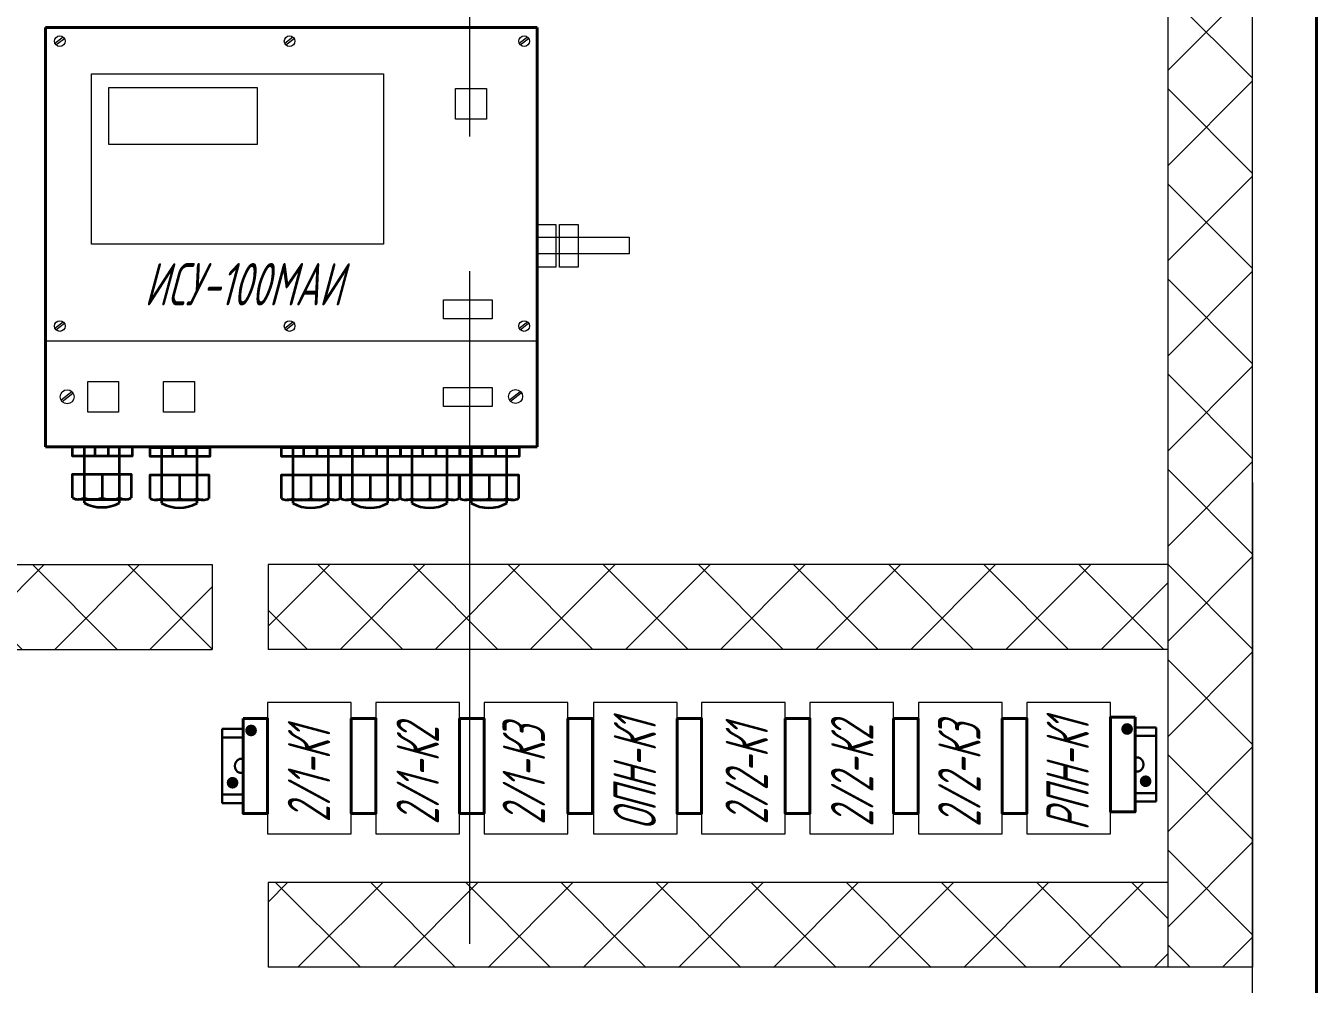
# Model space of a CAD drawing. Header units: millimetres. Extents: x 152217 to 562659, y 54507 to 219294.
# Drawn here: x 558374.8 to 558435.8, y 219029.2 to 219074.4 of the extents above; entities that cross this region are included whole.
import ezdxf
from ezdxf.enums import TextEntityAlignment as Align

# ---------------------------------------------------------------- set-up
doc = ezdxf.new("R2010")
doc.units = ezdxf.units.MM
doc.linetypes.add('ОСЕВАЯ', pattern=[50.8, 31.75, -6.35, 6.35, -6.35])
doc.layers.get('0').update_dxf_attribs({"lineweight": 18})
doc.layers.get('Defpoints').update_dxf_attribs({"color": 139, "lineweight": 18})
doc.layers.add('Текст_КИП', color=2, linetype='Continuous', lineweight=25)
doc.styles.get("Standard").update_dxf_attribs({"font": 'simplex.shx', "width": 0.6, "oblique": 15})
pattern_1 = [(45, (555715.028, 209787.8126), (-2.245064, 2.245064), []), (135, (555715.028, 209787.8126), (-2.245064, -2.245064), [])]

msp = doc.modelspace()

# ---------------------------------------------------------------- hatches: boundary and pattern name
h = msp.add_hatch()
h.set_pattern_fill('ANSI37', color=256)
h.set_pattern_definition([(45, (555711.7814, 209772.8126), (-2.245064, 2.245064), []), (135, (555711.7814, 209772.8126), (-2.245064, -2.245064), [])])
h.paths.add_polyline_path([(558432.7251, 219093.2034), (558428.7327, 219093.2034), (558428.7327, 219029.981), (558432.7251, 219029.981)])
h = msp.add_hatch()
h.set_pattern_fill('ANSI37', color=256)
h.set_pattern_definition(pattern_1)
h.paths.add_polyline_path([(558362.772, 219048.981), (558362.772, 219044.981), (558383.6385, 219044.981), (558383.6385, 219048.981)])
h = msp.add_hatch()
h.set_pattern_fill('ANSI37', color=256)
h.set_pattern_definition(pattern_1)
h.paths.add_polyline_path([(558428.7327, 219044.981), (558428.7327, 219048.981), (558386.2798, 219048.981), (558386.2798, 219044.981)])
at = {"ltscale": 0.5}
for points in [[(558427.0948, 219041.2263, -1), (558426.5403, 219041.2263, -1)], [(558385.1912, 219041.1566, 1), (558385.7457, 219041.1566, 1)], [(558384.3168, 219038.6902, 1), (558384.8713, 219038.6902, 1)], [(558427.9692, 219038.76, -1), (558427.4148, 219038.76, -1)]]:
    msp.add_hatch(color=256, dxfattribs=at).paths.add_polyline_path(points)
h = msp.add_hatch()
h.set_pattern_fill('ANSI37', color=256)
h.set_pattern_definition([(45, (555695.0748, 209772.807), (-2.245064, 2.245064), []), (135, (555695.0748, 209772.807), (-2.245064, -2.245064), [])])
h.paths.add_polyline_path([(558386.273, 219033.981), (558386.273, 219029.981), (558428.7327, 219029.9755), (558428.7327, 219033.9755)])

# ---------------------------------------------------------------- linework, layer by layer
at = {"color": 5, "linetype": 'ОСЕВАЯ', "lineweight": 20}
msp.add_line((558395.772, 219113.6353), (558395.772, 219005.0796), dxfattribs=at)
for p, q in [((558428.7327, 219093.2318), (558428.7327, 219029.981)), ((558432.7251, 219093.2306), (558432.7327, 219029.981)), ((558376.2106, 219073.5811), (558376.5972, 219073.8789)), ((558376.2595, 219073.5087), (558376.6547, 219073.8131)), ((558387.0567, 219073.5811), (558387.4433, 219073.8789)), ((558387.1057, 219073.5087), (558387.5008, 219073.8131)), ((558398.126, 219073.5811), (558398.5126, 219073.8789)), ((558398.1749, 219073.5087), (558398.5701, 219073.8131)), ((558376.2106, 219060.1372), (558376.5972, 219060.435)), ((558387.0567, 219060.1372), (558387.4433, 219060.435)), ((558398.126, 219060.1372), (558398.5126, 219060.435)), ((558376.2595, 219060.0648), (558376.6547, 219060.3692)), ((558387.1057, 219060.0648), (558387.5008, 219060.3692)), ((558398.1749, 219060.0648), (558398.5701, 219060.3692)), ((558375.772, 219054.5348), (558375.772, 219059.5348)), ((558375.772, 219059.5348), (558398.9758, 219059.5348)), ((558376.4966, 219056.7531), (558377.0109, 219057.1492)), ((558376.5474, 219056.6821), (558377.0616, 219057.0782)), ((558397.6594, 219056.7623), (558398.1736, 219057.1583)), ((558397.7101, 219056.6912), (558398.2243, 219057.0873)), ((558358.772, 219048.981), (558383.6385, 219048.981)), ((558383.6385, 219048.981), (558383.6385, 219044.981)), ((558428.7327, 219048.981), (558386.2798, 219048.981)), ((558386.2798, 219048.981), (558386.2798, 219044.981)), ((558362.772, 219044.981), (558383.6385, 219044.981)), ((558428.7327, 219044.981), (558386.2798, 219044.981)), ((558428.7327, 219033.981), (558386.273, 219033.981)), ((558386.273, 219033.981), (558386.273, 219029.981)), ((558432.7251, 219029.981), (558386.273, 219029.981))]:
    msp.add_line(p, q)
at = {"lineweight": 40}
for p, q in [((558375.772, 219074.3348), (558375.772, 219054.5348)), ((558398.9758, 219074.3348), (558375.772, 219074.3348)), ((558398.9758, 219054.5348), (558398.9758, 219074.3348)), ((558375.772, 219054.5348), (558398.9758, 219054.5348))]:
    msp.add_line(p, q, dxfattribs=at)
at = {"lineweight": 30}
for p, q in [((558385.0893, 219041.231), (558384.0993, 219041.231)), ((558384.0993, 219041.231), (558384.0993, 219037.731)), ((558427.1968, 219041.3008), (558428.1868, 219041.3008)), ((558427.1968, 219040.9008), (558428.1868, 219040.9008)), ((558428.1868, 219041.3008), (558428.1868, 219037.8008)), ((558385.0893, 219040.831), (558384.0993, 219040.831)), ((558385.0893, 219039.8113), (558384.9299, 219039.8113)), ((558427.1968, 219039.8811), (558427.3561, 219039.8811)), ((558385.0893, 219039.1507), (558384.9299, 219039.1507)), ((558427.1968, 219039.2205), (558427.3561, 219039.2205)), ((558385.0893, 219038.131), (558384.0993, 219038.131)), ((558427.1968, 219038.2008), (558428.1868, 219038.2008)), ((558384.0993, 219037.731), (558385.0893, 219037.731)), ((558428.1868, 219037.8008), (558427.1968, 219037.8008))]:
    msp.add_line(p, q, dxfattribs=at)
at = {"lineweight": 40}
for points in [[(558355.7645, 219109.481), (558435.7645, 219109.481), (558435.7645, 219009.481), (558355.7645, 219009.481)], [(558435.7645, 219109.481), (558515.7645, 219109.481), (558515.7645, 219009.481), (558435.7645, 219009.481)], [(558385.0893, 219041.721), (558386.2493, 219041.721), (558386.2493, 219037.241), (558385.0893, 219037.241)], [(558390.1993, 219041.721), (558391.3593, 219041.721), (558391.3593, 219037.241), (558390.1993, 219037.241)], [(558395.3093, 219041.721), (558396.4693, 219041.721), (558396.4693, 219037.241), (558395.3093, 219037.241)], [(558400.4193, 219041.721), (558401.5793, 219041.721), (558401.5793, 219037.241), (558400.4193, 219037.241)], [(558405.5741, 219041.721), (558406.7341, 219041.721), (558406.7341, 219037.241), (558405.5741, 219037.241)], [(558410.6841, 219041.721), (558411.8441, 219041.721), (558411.8441, 219037.241), (558410.6841, 219037.241)], [(558415.7941, 219041.721), (558416.9541, 219041.721), (558416.9541, 219037.241), (558415.7941, 219037.241)], [(558420.9268, 219041.721), (558422.0868, 219041.721), (558422.0868, 219037.241), (558420.9268, 219037.241)], [(558427.1968, 219041.7908), (558426.0368, 219041.7908), (558426.0368, 219037.3108), (558427.1968, 219037.3108)]]:
    msp.add_lwpolyline(points, close=True, dxfattribs=at)
for points in [[(558358.772, 219106.6379), (558432.7251, 219106.6379), (558432.7251, 219012.8662), (558358.772, 219012.8662)], [(558377.9393, 219072.1373), (558391.7186, 219072.1373), (558391.7186, 219064.106), (558377.9393, 219064.106)], [(558378.7597, 219071.4992), (558385.7627, 219071.4992), (558385.7627, 219068.8053), (558378.7597, 219068.8053)], [(558395.118, 219071.4413), (558396.579, 219071.4413), (558396.579, 219070.0063), (558395.118, 219070.0063)], [(558398.9758, 219065.0371), (558399.852, 219065.0371), (558399.852, 219063.0152), (558398.9758, 219063.0152)], [(558400.0252, 219065.0371), (558400.9014, 219065.0371), (558400.9014, 219063.0152), (558400.0252, 219063.0152)], [(558398.9758, 219064.4348), (558403.3147, 219064.4348), (558403.3147, 219063.6435), (558398.9758, 219063.6435)], [(558394.5446, 219061.4775), (558396.851, 219061.4775), (558396.851, 219060.5867), (558394.5446, 219060.5867)], [(558377.756, 219057.6163), (558379.217, 219057.6163), (558379.217, 219056.1812), (558377.756, 219056.1812)], [(558381.3405, 219057.6163), (558382.8016, 219057.6163), (558382.8016, 219056.1812), (558381.3405, 219056.1812)], [(558394.5446, 219057.3344), (558396.851, 219057.3344), (558396.851, 219056.4435), (558394.5446, 219056.4435)], [(558386.2493, 219036.276), (558390.1993, 219036.276), (558390.1993, 219042.476), (558386.2493, 219042.476)], [(558391.3593, 219036.276), (558395.3093, 219036.276), (558395.3093, 219042.476), (558391.3593, 219042.476)], [(558396.4693, 219036.276), (558400.4193, 219036.276), (558400.4193, 219042.476), (558396.4693, 219042.476)], [(558401.6241, 219036.276), (558405.5741, 219036.276), (558405.5741, 219042.476), (558401.6241, 219042.476)], [(558406.7341, 219036.276), (558410.6841, 219036.276), (558410.6841, 219042.476), (558406.7341, 219042.476)], [(558411.8441, 219036.276), (558415.7941, 219036.276), (558415.7941, 219042.476), (558411.8441, 219042.476)], [(558416.9768, 219036.276), (558420.9268, 219036.276), (558420.9268, 219042.476), (558416.9768, 219042.476)], [(558422.0868, 219036.276), (558426.0368, 219036.276), (558426.0368, 219042.476), (558422.0868, 219042.476)]]:
    msp.add_lwpolyline(points, close=True)
for centre, radius in [((558376.4398, 219073.6833), 0.251), ((558387.286, 219073.6833), 0.251), ((558398.3552, 219073.6833), 0.251), ((558376.4398, 219060.2394), 0.251), ((558387.286, 219060.2394), 0.251), ((558398.3552, 219060.2394), 0.251), ((558376.7897, 219056.9045), 0.3298), ((558397.9525, 219056.9136), 0.3298)]:
    msp.add_circle(centre, radius)
at = {"lineweight": 30}
for centre, start, end in [((558385.0442, 219039.481), 109.087384, 250.912616), ((558427.2418, 219039.5508), 289.087384, 70.912616)]:
    msp.add_arc(centre, 0.3495, start, end, dxfattribs=at)
at = {"layer": 'Defpoints', "lineweight": 35}
for p, q in [((558377.5823, 219054.5348), (558377.5823, 219052.1284)), ((558378.0925, 219054.5348), (558378.0925, 219054.1023)), ((558378.7251, 219054.5348), (558378.7251, 219054.1023)), ((558379.2622, 219052.1284), (558379.2622, 219054.5348)), ((558381.2424, 219054.5134), (558381.2424, 219052.107)), ((558381.7526, 219054.5134), (558381.7526, 219054.081)), ((558382.3852, 219054.5134), (558382.3852, 219054.081)), ((558382.9223, 219052.107), (558382.9223, 219054.5134)), ((558387.4361, 219054.512), (558387.4361, 219052.1056)), ((558387.9463, 219054.512), (558387.9463, 219054.0795)), ((558388.5789, 219054.512), (558388.5789, 219054.0795)), ((558389.116, 219052.1056), (558389.116, 219054.512)), ((558390.2431, 219054.512), (558390.2431, 219052.1056)), ((558390.7532, 219054.512), (558390.7532, 219054.0795)), ((558391.3859, 219054.512), (558391.3859, 219054.0795)), ((558391.923, 219052.1056), (558391.923, 219054.512)), ((558393.0501, 219054.512), (558393.0501, 219052.1056)), ((558393.5602, 219054.512), (558393.5602, 219054.0795)), ((558394.1929, 219054.512), (558394.1929, 219054.0795)), ((558394.73, 219052.1056), (558394.73, 219054.512)), ((558395.8571, 219054.512), (558395.8571, 219052.1056)), ((558396.3672, 219054.512), (558396.3672, 219054.0795)), ((558396.9998, 219054.512), (558396.9998, 219054.0795)), ((558397.537, 219052.1056), (558397.537, 219054.512)), ((558378.4343, 219053.2468), (558378.4343, 219052.1284)), ((558382.0944, 219053.2254), (558382.0944, 219052.107)), ((558388.288, 219053.224), (558388.288, 219052.1056)), ((558391.095, 219053.224), (558391.095, 219052.1056)), ((558393.902, 219053.224), (558393.902, 219052.1056)), ((558396.709, 219053.224), (558396.709, 219052.1056)), ((558377.5823, 219052.0598), (558377.5823, 219051.8978)), ((558377.5823, 219052.0598), (558379.2622, 219052.0598)), ((558379.2622, 219051.8978), (558379.2622, 219052.0598)), ((558381.2424, 219052.0384), (558381.2424, 219051.8764)), ((558381.2424, 219052.0384), (558382.9223, 219052.0384)), ((558382.9223, 219051.8764), (558382.9223, 219052.0384)), ((558387.4361, 219052.037), (558387.4361, 219051.875)), ((558387.4361, 219052.037), (558389.116, 219052.037)), ((558389.116, 219051.875), (558389.116, 219052.037)), ((558390.2431, 219052.037), (558390.2431, 219051.875)), ((558390.2431, 219052.037), (558391.923, 219052.037)), ((558391.923, 219051.875), (558391.923, 219052.037)), ((558393.0501, 219052.037), (558393.0501, 219051.875)), ((558393.0501, 219052.037), (558394.73, 219052.037)), ((558394.73, 219051.875), (558394.73, 219052.037)), ((558395.8571, 219052.037), (558395.8571, 219051.875)), ((558395.8571, 219052.037), (558397.537, 219052.037)), ((558397.537, 219051.875), (558397.537, 219052.037))]:
    msp.add_line(p, q, dxfattribs=at)
for points in [[(558377.0463, 219054.5348), (558379.8533, 219054.5348), (558379.8533, 219054.1023), (558377.0463, 219054.1023)], [(558380.7064, 219054.5134), (558383.5134, 219054.5134), (558383.5134, 219054.081), (558380.7064, 219054.081)], [(558386.9001, 219054.512), (558389.7071, 219054.512), (558389.7071, 219054.0795), (558386.9001, 219054.0795)], [(558389.7071, 219054.512), (558392.5141, 219054.512), (558392.5141, 219054.0795), (558389.7071, 219054.0795)], [(558392.5141, 219054.512), (558395.321, 219054.512), (558395.321, 219054.0795), (558392.5141, 219054.0795)], [(558395.321, 219054.512), (558398.128, 219054.512), (558398.128, 219054.0795), (558395.321, 219054.0795)]]:
    msp.add_lwpolyline(points, close=True, dxfattribs=at)
for points in [[(558377.0463, 219052.1284), (558377.0463, 219053.2468), (558379.8081, 219053.2468), (558379.8081, 219052.1284)], [(558380.7064, 219052.107), (558380.7064, 219053.2254), (558383.4682, 219053.2254), (558383.4682, 219052.107)], [(558386.9001, 219052.1056), (558386.9001, 219053.224), (558389.6619, 219053.224), (558389.6619, 219052.1056)], [(558389.7071, 219052.1056), (558389.7071, 219053.224), (558392.4689, 219053.224), (558392.4689, 219052.1056)], [(558392.5141, 219052.1056), (558392.5141, 219053.224), (558395.2758, 219053.224), (558395.2758, 219052.1056)], [(558395.321, 219052.1056), (558395.321, 219053.224), (558398.0828, 219053.224), (558398.0828, 219052.1056)], [(558379.5375, 219052.06), (558379.5375, 219052.06), (558377.3143, 219052.0601)], [(558383.1976, 219052.0387), (558383.1976, 219052.0387), (558380.9744, 219052.0387)], [(558389.3913, 219052.0372), (558389.3913, 219052.0372), (558387.1681, 219052.0373)], [(558392.1982, 219052.0372), (558392.1982, 219052.0372), (558389.9751, 219052.0373)], [(558395.0052, 219052.0372), (558395.0052, 219052.0372), (558392.7821, 219052.0373)], [(558397.8122, 219052.0372), (558397.8122, 219052.0372), (558395.589, 219052.0373)]]:
    msp.add_lwpolyline(points, dxfattribs=at)
for centre, radius, start, end in [((558377.3143, 219052.6196), 0.5596, 241.383615, 298.616385), ((558378.0083, 219053.3108), 1.257, 250.1924, 289.8076), ((558378.4223, 219053.4634), 1.7766, 241.785453, 298.214547), ((558378.8479, 219053.2535), 1.199, 249.819274, 290.216292), ((558379.5375, 219052.6482), 0.5881, 242.096036, 297.903964), ((558380.9744, 219052.5983), 0.5596, 241.383615, 298.616385), ((558381.6684, 219053.2894), 1.257, 250.1924, 289.8076), ((558382.0824, 219053.442), 1.7766, 241.785453, 298.214547), ((558382.508, 219053.2322), 1.199, 249.819274, 290.216292), ((558383.1976, 219052.6268), 0.5881, 242.096036, 297.903964), ((558387.1681, 219052.5968), 0.5596, 241.383615, 298.616385), ((558387.8621, 219053.288), 1.257, 250.1924, 289.8076), ((558388.2761, 219053.4405), 1.7766, 241.785453, 298.214547), ((558388.7017, 219053.2307), 1.199, 249.819274, 290.216292), ((558389.3913, 219052.6254), 0.5881, 242.096036, 297.903964), ((558389.9751, 219052.5968), 0.5596, 241.383615, 298.616385), ((558390.6691, 219053.288), 1.257, 250.1924, 289.8076), ((558391.083, 219053.4405), 1.7766, 241.785453, 298.214547), ((558391.5087, 219053.2307), 1.199, 249.819274, 290.216292), ((558392.1982, 219052.6254), 0.5881, 242.096036, 297.903964), ((558392.7821, 219052.5968), 0.5596, 241.383615, 298.616385), ((558393.476, 219053.288), 1.257, 250.1924, 289.8076), ((558393.89, 219053.4405), 1.7766, 241.785453, 298.214547), ((558394.3156, 219053.2307), 1.199, 249.819274, 290.216292), ((558395.0052, 219052.6254), 0.5881, 242.096036, 297.903964), ((558395.5891, 219052.5968), 0.5596, 241.383615, 298.616385), ((558396.283, 219053.288), 1.257, 250.1924, 289.8076), ((558396.697, 219053.4405), 1.7766, 241.785453, 298.214547), ((558397.1226, 219053.2307), 1.199, 249.819274, 290.216292), ((558397.8122, 219052.6254), 0.5881, 242.096036, 297.903964)]:
    msp.add_arc(centre, radius, start, end, dxfattribs=at)

# ---------------------------------------------------------------- texts
at = {"layer": 'Текст_КИП', "oblique": 15, "width": 0.6}
msp.add_text('ИСУ-100МАИ', height=2, dxfattribs=at).set_placement((558385.095, 219061.2139), align=Align.CENTER)
at = {"layer": 'Текст_КИП', "linetype": 'ByBlock', "lineweight": -3, "oblique": 15, "width": 0.55}
for s, p in [('2/1-К1', (558389.2007, 219039.0356)), ('2/1-К2', (558394.334, 219039.0356)), ('2/1-К3', (558399.342, 219039.0356)), ('ОПН-К1', (558404.5771, 219039.0356)), ('2/2-К1', (558409.8617, 219039.0356)), ('2/2-К2', (558414.8391, 219039.0356)), ('2/2-К3', (558419.9007, 219039.0356)), ('РПН-К1', (558425.0107, 219039.0356))]:
    msp.add_text(s, height=2, rotation=90, dxfattribs=at).set_placement(p, align=Align.CENTER)

doc.saveas('drawing.dxf')
